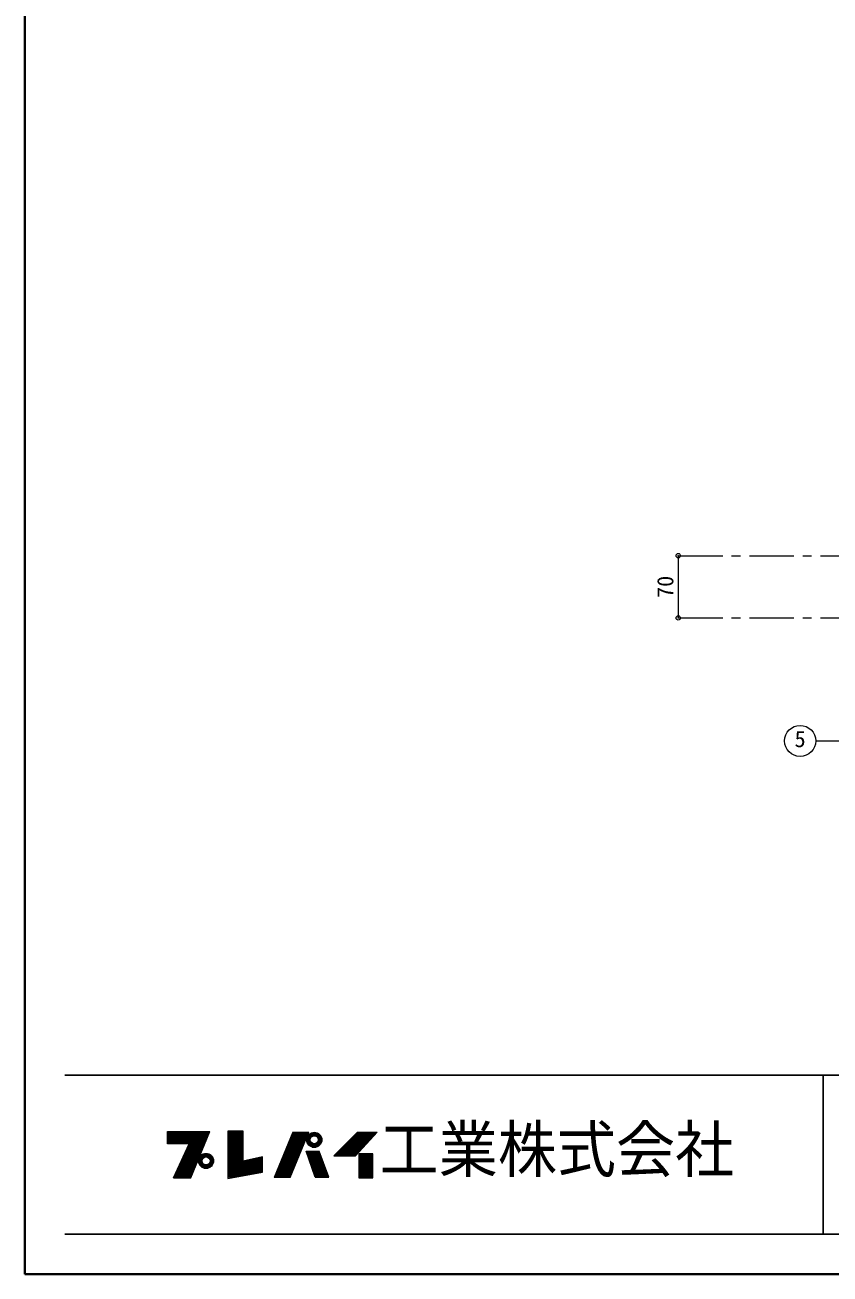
# Model space of a CAD drawing. Units: millimetres at full size, sheet at 1:10; details may follow other scales. Extents: x -2115 to 1935, y -1423 to 1387.
# Drawn here: x -2115 to -1209, y -1423 to -18 of the extents above; entities that cross this region are included whole.
import ezdxf
from ezdxf.enums import TextEntityAlignment as Align

# ---------------------------------------------------------------- set-up
doc = ezdxf.new("R2010")
doc.units = ezdxf.units.MM
doc.header["$LTSCALE"] = 10
doc.header["$PDMODE"] = 32
doc.header["$PDSIZE"] = 5
doc.linetypes.add('CHAIN1', pattern=[8, 5, -1, 1, -1])
doc.layers.add('0-0____1', color=4, linetype='Continuous', lineweight=9)
doc.styles.add('ＭＳ ゴシック', font='')
doc.styles.get('ＭＳ ゴシック').set_extended_font_data('MS Gothic')

msp = doc.modelspace()

# ---------------------------------------------------------------- linework, layer by layer
at = {"layer": '0-0____1', "color": 1, "lineweight": 40}
for p, q in [((-2115.06, -1423.24), (-2115.06, 1386.76)), ((1934.94, -1423.24), (-2115.06, -1423.24))]:
    msp.add_line(p, q, dxfattribs=at)
at = {"layer": '0-0____1'}
msp.add_line((-1380.06, -615.24), (-1380.06, -685.24), dxfattribs=at)
at = {"layer": '0-0____1', "linetype": 'CHAIN1'}
for p, q in [((-1380.06, -615.24), (-1162.06, -615.24)), ((-1380.06, -685.24), (-1162.06, -685.24))]:
    msp.add_line(p, q, dxfattribs=at)
at = {"layer": '0-0____1', "color": 7, "lineweight": 18}
for p, q in [((-1225.46, -823.59), (-1162.25, -823.59)), ((-1954.63, -1263.44), (-1907.22, -1263.44)), ((-1954.63, -1263.86), (-1907.4, -1263.86)), ((-1954.63, -1264.49), (-1907.66, -1264.49)), ((-1928.59, -1315.1), (-1906.96, -1262.81)), ((-1887.01, -1262.6), (-1887.01, -1315.73)), ((-1869.58, -1262.6), (-1887.01, -1262.6)), ((-1887.01, -1263.44), (-1869.58, -1263.44)), ((-1887.01, -1263.86), (-1869.58, -1263.86)), ((-1887.01, -1264.49), (-1869.58, -1264.49)), ((-1813.72, -1263.65), (-1834.72, -1314.68)), ((-1816.87, -1314.68), (-1795.66, -1263.65)), ((-1814.07, -1264.49), (-1796.01, -1264.49)), ((-1813.72, -1263.65), (-1795.66, -1263.65)), ((-1793.02, -1264.49), (-1786.13, -1264.49)), ((-1743.37, -1290.11), (-1718.8, -1263.65)), ((-1741.9, -1264.49), (-1719.58, -1264.49)), ((-1954.63, -1265.12), (-1907.92, -1265.12)), ((-1954.63, -1265.75), (-1908.18, -1265.75)), ((-1954.63, -1266.59), (-1908.53, -1266.59)), ((-1908.79, -1267.22), (-1954.63, -1267.22)), ((-1954.63, -1267.85), (-1909.05, -1267.85)), ((-1954.63, -1268.48), (-1909.31, -1268.48)), ((-1954.63, -1269.11), (-1909.57, -1269.11)), ((-1954.63, -1269.74), (-1909.83, -1269.74)), ((-1954.63, -1270.16), (-1910, -1270.16)), ((-1954.63, -1271), (-1910.35, -1271)), ((-1954.63, -1271.63), (-1910.61, -1271.63)), ((-1954.63, -1272.26), (-1910.87, -1272.26)), ((-1954.63, -1272.89), (-1911.13, -1272.89)), ((-1954.63, -1273.52), (-1911.39, -1273.52)), ((-1954.63, -1274.15), (-1911.65, -1274.15)), ((-1954.63, -1274.78), (-1911.91, -1274.78)), ((-1954.63, -1275.41), (-1912.17, -1275.41)), ((-1954.63, -1276.04), (-1912.43, -1276.04)), ((-1930.27, -1276.88), (-1954.63, -1276.88)), ((-1947.91, -1315.1), (-1930.27, -1276.88)), ((-1913.39, -1278.35), (-1930.95, -1278.35)), ((-1913.04, -1277.51), (-1930.56, -1277.51)), ((-1912.78, -1276.88), (-1930.27, -1276.88)), ((-1887.01, -1265.12), (-1869.58, -1265.12)), ((-1887.01, -1265.75), (-1869.58, -1265.75)), ((-1887.01, -1266.59), (-1869.58, -1266.59)), ((-1887.01, -1267.22), (-1869.58, -1267.22)), ((-1887.01, -1267.85), (-1869.58, -1267.85)), ((-1887.01, -1268.48), (-1869.58, -1268.48)), ((-1887.01, -1269.11), (-1869.58, -1269.11)), ((-1887.01, -1269.74), (-1869.58, -1269.74)), ((-1887.01, -1270.16), (-1869.58, -1270.16)), ((-1887.01, -1271), (-1869.58, -1271)), ((-1887.01, -1271.63), (-1869.58, -1271.63)), ((-1887.01, -1272.26), (-1869.58, -1272.26)), ((-1887.01, -1272.89), (-1869.58, -1272.89)), ((-1887.01, -1273.52), (-1869.58, -1273.52)), ((-1887.01, -1274.15), (-1869.58, -1274.15)), ((-1887.01, -1274.78), (-1869.58, -1274.78)), ((-1887.01, -1275.41), (-1869.58, -1275.41)), ((-1887.01, -1276.04), (-1869.58, -1276.04)), ((-1887.01, -1276.88), (-1869.58, -1276.88)), ((-1887.01, -1277.51), (-1869.58, -1277.51)), ((-1887.01, -1278.35), (-1869.58, -1278.35)), ((-1819.77, -1278.35), (-1801.77, -1278.35)), ((-1819.43, -1277.51), (-1801.42, -1277.51)), ((-1819.17, -1276.88), (-1801.16, -1276.88)), ((-1818.82, -1276.04), (-1800.81, -1276.04)), ((-1818.56, -1275.41), (-1800.55, -1275.41)), ((-1818.3, -1274.78), (-1800.29, -1274.78)), ((-1818.04, -1274.15), (-1800.03, -1274.15)), ((-1817.78, -1273.52), (-1799.76, -1273.52)), ((-1817.5, -1272.89), (-1799.5, -1272.89)), ((-1817.27, -1272.26), (-1799.24, -1272.26)), ((-1817.01, -1271.63), (-1798.98, -1271.63)), ((-1816.75, -1271), (-1798.72, -1271)), ((-1816.4, -1270.16), (-1798.37, -1270.16)), ((-1816.23, -1269.74), (-1798.19, -1269.74)), ((-1815.97, -1269.11), (-1797.93, -1269.11)), ((-1815.71, -1268.48), (-1797.67, -1268.48)), ((-1815.45, -1267.85), (-1797.41, -1267.85)), ((-1815.19, -1267.22), (-1797.15, -1267.22)), ((-1814.93, -1266.59), (-1796.88, -1266.59)), ((-1814.59, -1265.75), (-1796.53, -1265.75)), ((-1814.33, -1265.12), (-1796.29, -1265.12)), ((-1798.07, -1272.26), (-1794.07, -1272.26)), ((-1798.03, -1271.42), (-1793.99, -1271.42)), ((-1798.01, -1273.31), (-1793.95, -1273.31)), ((-1797.86, -1270.37), (-1793.66, -1270.37)), ((-1797.81, -1274.36), (-1793.55, -1274.36)), ((-1797.47, -1269.11), (-1792.79, -1269.11)), ((-1797.47, -1275.41), (-1792.79, -1275.41)), ((-1797.08, -1268.27), (-1791.65, -1268.27)), ((-1796.96, -1276.46), (-1791.19, -1276.46)), ((-1796.42, -1267.22), (-1782.73, -1267.22)), ((-1796.26, -1277.51), (-1782.89, -1277.51)), ((-1795.71, -1266.38), (-1783.43, -1266.38)), ((-1795.5, -1278.35), (-1783.64, -1278.35)), ((-1794.49, -1265.33), (-1784.65, -1265.33)), ((-1782.18, -1276.46), (-1787.96, -1276.46)), ((-1782.07, -1268.27), (-1787.49, -1268.27)), ((-1781.68, -1269.11), (-1786.36, -1269.11)), ((-1781.68, -1275.41), (-1786.36, -1275.41)), ((-1781.34, -1274.36), (-1785.59, -1274.36)), ((-1781.28, -1270.37), (-1785.49, -1270.37)), ((-1781.14, -1273.31), (-1785.2, -1273.31)), ((-1781.11, -1271.42), (-1785.15, -1271.42)), ((-1785.07, -1272.26), (-1781.07, -1272.26)), ((-1755.76, -1278.35), (-1732.45, -1278.35)), ((-1754.92, -1277.51), (-1731.67, -1277.51)), ((-1754.29, -1276.88), (-1731.09, -1276.88)), ((-1753.45, -1276.04), (-1730.31, -1276.04)), ((-1752.82, -1275.41), (-1729.72, -1275.41)), ((-1752.19, -1274.78), (-1729.14, -1274.78)), ((-1751.56, -1274.15), (-1728.55, -1274.15)), ((-1750.93, -1273.52), (-1727.97, -1273.52)), ((-1750.3, -1272.89), (-1727.38, -1272.89)), ((-1749.67, -1272.26), (-1726.8, -1272.26)), ((-1749.04, -1271.63), (-1726.15, -1271.63)), ((-1748.41, -1271), (-1725.63, -1271)), ((-1747.57, -1270.16), (-1724.85, -1270.16)), ((-1747.15, -1269.74), (-1724.46, -1269.74)), ((-1746.52, -1269.11), (-1723.87, -1269.11)), ((-1745.89, -1268.48), (-1723.29, -1268.48)), ((-1745.26, -1267.85), (-1722.7, -1267.85)), ((-1744.63, -1267.22), (-1722.12, -1267.22)), ((-1744, -1266.59), (-1721.53, -1266.59)), ((-1743.16, -1265.75), (-1720.75, -1265.75)), ((-1742.53, -1265.12), (-1720.17, -1265.12)), ((-1918.95, -1291.79), (-1937.15, -1291.79)), ((-1918.6, -1290.95), (-1936.77, -1290.95)), ((-1918.17, -1289.9), (-1936.28, -1289.9)), ((-1935.89, -1289.06), (-1917.82, -1289.06)), ((-1917.39, -1288.01), (-1935.41, -1288.01)), ((-1916.95, -1286.96), (-1934.92, -1286.96)), ((-1916.6, -1286.12), (-1934.54, -1286.12)), ((-1934.05, -1285.07), (-1916.17, -1285.07)), ((-1915.82, -1284.23), (-1933.66, -1284.23)), ((-1915.47, -1283.39), (-1933.21, -1283.39)), ((-1932.79, -1282.34), (-1915.04, -1282.34)), ((-1914.69, -1281.5), (-1932.4, -1281.5)), ((-1914.26, -1280.45), (-1931.92, -1280.45)), ((-1914, -1279.82), (-1931.63, -1279.82)), ((-1913.65, -1278.98), (-1931.24, -1278.98)), ((-1918.76, -1291.79), (-1912.99, -1291.79)), ((-1918.22, -1290.95), (-1904.53, -1290.95)), ((-1917.3, -1289.9), (-1905.44, -1289.9)), ((-1916.29, -1289.06), (-1906.45, -1289.06)), ((-1914.3, -1288.01), (-1908.44, -1288.01)), ((-1903.98, -1291.79), (-1909.76, -1291.79)), ((-1887.01, -1278.98), (-1869.58, -1278.98)), ((-1887.01, -1279.82), (-1869.58, -1279.82)), ((-1887.01, -1280.45), (-1869.58, -1280.45)), ((-1887.01, -1281.5), (-1869.58, -1281.5)), ((-1887.01, -1282.34), (-1869.58, -1282.34)), ((-1887.01, -1283.39), (-1869.58, -1283.39)), ((-1887.01, -1284.23), (-1869.58, -1284.23)), ((-1887.01, -1285.07), (-1869.58, -1285.07)), ((-1887.01, -1286.12), (-1869.58, -1286.12)), ((-1887.01, -1286.96), (-1869.58, -1286.96)), ((-1887.01, -1288.01), (-1869.58, -1288.01)), ((-1887.01, -1289.06), (-1869.58, -1289.06)), ((-1887.01, -1289.9), (-1869.58, -1289.9)), ((-1887.01, -1290.95), (-1869.58, -1290.95)), ((-1887.01, -1291.79), (-1869.58, -1291.79)), ((-1825.3, -1291.79), (-1807.36, -1291.79)), ((-1824.96, -1290.95), (-1807.01, -1290.95)), ((-1824.52, -1289.9), (-1806.57, -1289.9)), ((-1824.18, -1289.06), (-1806.22, -1289.06)), ((-1823.75, -1288.01), (-1805.79, -1288.01)), ((-1823.31, -1286.96), (-1805.35, -1286.96)), ((-1822.96, -1286.12), (-1805, -1286.12)), ((-1822.54, -1285.07), (-1804.56, -1285.07)), ((-1822.19, -1284.23), (-1804.22, -1284.23)), ((-1821.85, -1283.39), (-1803.87, -1283.39)), ((-1821.41, -1282.34), (-1803.43, -1282.34)), ((-1821.07, -1281.5), (-1803.08, -1281.5)), ((-1820.64, -1280.45), (-1802.64, -1280.45)), ((-1820.38, -1279.82), (-1802.38, -1279.82)), ((-1820.03, -1278.98), (-1802.03, -1278.98)), ((-1798.74, -1285.07), (-1784.03, -1285.07)), ((-1798.37, -1286.12), (-1783.65, -1286.12)), ((-1798.08, -1286.96), (-1783.34, -1286.96)), ((-1797.72, -1288.01), (-1782.95, -1288.01)), ((-1797.35, -1289.06), (-1782.56, -1289.06)), ((-1797.06, -1289.9), (-1782.25, -1289.9)), ((-1796.7, -1290.95), (-1781.87, -1290.95)), ((-1796.4, -1291.79), (-1781.56, -1291.79)), ((-1793.84, -1279.61), (-1785.3, -1279.61)), ((-1791.85, -1280.45), (-1787.3, -1280.45)), ((-1773.19, -1314.47), (-1784.11, -1284.86)), ((-1767.52, -1290.11), (-1743.37, -1290.11)), ((-1766.47, -1289.06), (-1742.4, -1289.06)), ((-1765.42, -1288.01), (-1741.42, -1288.01)), ((-1764.37, -1286.96), (-1740.45, -1286.96)), ((-1763.53, -1286.12), (-1739.67, -1286.12)), ((-1762.48, -1285.07), (-1738.69, -1285.07)), ((-1761.64, -1284.23), (-1737.91, -1284.23)), ((-1760.8, -1283.39), (-1737.13, -1283.39)), ((-1759.75, -1282.34), (-1736.16, -1282.34)), ((-1758.91, -1281.5), (-1735.38, -1281.5)), ((-1757.86, -1280.45), (-1734.4, -1280.45)), ((-1757.23, -1279.82), (-1733.82, -1279.82)), ((-1756.39, -1278.98), (-1733.04, -1278.98)), ((-1739.59, -1289.06), (-1723.63, -1289.06)), ((-1739.59, -1289.9), (-1723.63, -1289.9)), ((-1739.59, -1290.95), (-1723.63, -1290.95)), ((-1739.59, -1291.79), (-1723.63, -1291.79)), ((-1924.94, -1306.28), (-1943.84, -1306.28)), ((-1924.51, -1305.23), (-1943.36, -1305.23)), ((-1924.07, -1304.18), (-1942.87, -1304.18)), ((-1923.64, -1303.13), (-1942.39, -1303.13)), ((-1923.21, -1302.08), (-1941.9, -1302.08)), ((-1922.86, -1301.24), (-1941.52, -1301.24)), ((-1922.42, -1300.19), (-1941.03, -1300.19)), ((-1921.99, -1299.14), (-1940.55, -1299.14)), ((-1921.47, -1297.88), (-1939.93, -1297.88)), ((-1921.12, -1297.04), (-1939.58, -1297.04)), ((-1920.69, -1295.99), (-1939.09, -1295.99)), ((-1938.7, -1295.15), (-1920.34, -1295.15)), ((-1919.91, -1294.1), (-1938.22, -1294.1)), ((-1919.38, -1292.84), (-1937.64, -1292.84)), ((-1919.87, -1295.99), (-1915.87, -1295.99)), ((-1919.83, -1295.15), (-1915.79, -1295.15)), ((-1919.81, -1297.04), (-1915.75, -1297.04)), ((-1919.66, -1294.1), (-1915.46, -1294.1)), ((-1919.66, -1297.88), (-1915.46, -1297.88)), ((-1919.27, -1292.84), (-1914.59, -1292.84)), ((-1919.27, -1299.14), (-1914.59, -1299.14)), ((-1918.76, -1300.19), (-1912.99, -1300.19)), ((-1918.06, -1301.24), (-1904.69, -1301.24)), ((-1917.3, -1302.08), (-1905.44, -1302.08)), ((-1915.98, -1303.13), (-1906.76, -1303.13)), ((-1913.65, -1304.18), (-1909.1, -1304.18)), ((-1903.98, -1300.19), (-1909.76, -1300.19)), ((-1903.48, -1292.84), (-1908.16, -1292.84)), ((-1903.48, -1299.14), (-1908.16, -1299.14)), ((-1903.08, -1294.1), (-1907.29, -1294.1)), ((-1903.08, -1297.88), (-1907.29, -1297.88)), ((-1902.94, -1297.04), (-1907, -1297.04)), ((-1902.91, -1295.15), (-1906.95, -1295.15)), ((-1906.87, -1295.99), (-1902.87, -1295.99)), ((-1887.01, -1292.84), (-1869.58, -1292.84)), ((-1887.01, -1294.1), (-1869.58, -1294.1)), ((-1887.01, -1295.15), (-1869.58, -1295.15)), ((-1887.01, -1295.99), (-1869.58, -1295.99)), ((-1887.01, -1297.04), (-1847.95, -1297.04)), ((-1887.01, -1297.88), (-1847.95, -1297.88)), ((-1887.01, -1299.14), (-1847.95, -1299.14)), ((-1887.01, -1300.19), (-1847.95, -1300.19)), ((-1887.01, -1301.24), (-1847.95, -1301.24)), ((-1887.01, -1302.08), (-1847.95, -1302.08)), ((-1887.01, -1303.13), (-1847.95, -1303.13)), ((-1887.01, -1304.18), (-1847.95, -1304.18)), ((-1887.01, -1305.23), (-1847.95, -1305.23)), ((-1887.01, -1306.28), (-1847.95, -1306.28)), ((-1847.95, -1295.99), (-1867.7, -1295.99)), ((-1847.95, -1295.15), (-1863.94, -1295.15)), ((-1847.95, -1294.1), (-1859.24, -1294.1)), ((-1847.95, -1292.84), (-1853.59, -1292.84)), ((-1831.27, -1306.28), (-1813.38, -1306.28)), ((-1830.83, -1305.23), (-1812.94, -1305.23)), ((-1830.4, -1304.18), (-1812.51, -1304.18)), ((-1829.97, -1303.13), (-1812.07, -1303.13)), ((-1829.54, -1302.08), (-1811.63, -1302.08)), ((-1829.19, -1301.24), (-1811.29, -1301.24)), ((-1828.76, -1300.19), (-1810.85, -1300.19)), ((-1828.33, -1299.14), (-1810.41, -1299.14)), ((-1827.81, -1297.88), (-1809.89, -1297.88)), ((-1827.46, -1297.04), (-1809.54, -1297.04)), ((-1827.03, -1295.99), (-1809.1, -1295.99)), ((-1826.68, -1295.15), (-1808.75, -1295.15)), ((-1826.25, -1294.1), (-1808.32, -1294.1)), ((-1825.73, -1292.84), (-1807.79, -1292.84)), ((-1796.04, -1292.84), (-1781.17, -1292.84)), ((-1795.6, -1294.1), (-1780.7, -1294.1)), ((-1795.24, -1295.15), (-1780.32, -1295.15)), ((-1794.94, -1295.99), (-1780.01, -1295.99)), ((-1794.58, -1297.04), (-1779.62, -1297.04)), ((-1794.29, -1297.88), (-1779.31, -1297.88)), ((-1793.85, -1299.14), (-1778.85, -1299.14)), ((-1793.48, -1300.19), (-1778.46, -1300.19)), ((-1793.14, -1301.24), (-1778.07, -1301.24)), ((-1792.83, -1302.08), (-1777.76, -1302.08)), ((-1792.46, -1303.13), (-1777.37, -1303.13)), ((-1792.1, -1304.18), (-1776.99, -1304.18)), ((-1791.73, -1305.23), (-1776.6, -1305.23)), ((-1791.37, -1306.28), (-1776.21, -1306.28)), ((-1739.59, -1292.84), (-1723.63, -1292.84)), ((-1739.59, -1294.1), (-1723.63, -1294.1)), ((-1739.59, -1295.15), (-1723.63, -1295.15)), ((-1739.59, -1295.99), (-1723.63, -1295.99)), ((-1739.59, -1297.04), (-1723.63, -1297.04)), ((-1739.59, -1297.88), (-1723.63, -1297.88)), ((-1739.59, -1299.14), (-1723.63, -1299.14)), ((-1739.59, -1300.19), (-1723.63, -1300.19)), ((-1739.59, -1301.24), (-1723.63, -1301.24)), ((-1739.59, -1302.08), (-1723.63, -1302.08)), ((-1739.59, -1303.13), (-1723.63, -1303.13)), ((-1739.59, -1304.18), (-1723.63, -1304.18)), ((-1739.59, -1305.23), (-1723.63, -1305.23)), ((-1739.59, -1306.28), (-1723.63, -1306.28)), ((-1947.91, -1315.1), (-1928.59, -1315.1)), ((-1928.16, -1314.05), (-1947.43, -1314.05)), ((-1927.64, -1312.79), (-1946.85, -1312.79)), ((-1927.2, -1311.74), (-1946.36, -1311.74)), ((-1926.77, -1310.69), (-1945.88, -1310.69)), ((-1926.25, -1309.43), (-1945.29, -1309.43)), ((-1925.81, -1308.38), (-1944.81, -1308.38)), ((-1925.29, -1307.12), (-1944.23, -1307.12)), ((-1887.01, -1307.12), (-1847.95, -1307.12)), ((-1887.01, -1308.38), (-1847.95, -1308.38)), ((-1887.01, -1309.43), (-1852.55, -1309.43)), ((-1887.01, -1310.69), (-1859.44, -1310.69)), ((-1887.01, -1311.74), (-1865.18, -1311.74)), ((-1887.01, -1312.79), (-1870.93, -1312.79)), ((-1887.01, -1314.05), (-1877.82, -1314.05)), ((-1816.87, -1314.68), (-1834.72, -1314.68)), ((-1834.46, -1314.05), (-1816.61, -1314.05)), ((-1833.94, -1312.79), (-1816.09, -1312.79)), ((-1833.51, -1311.74), (-1815.65, -1311.74)), ((-1833.08, -1310.69), (-1815.21, -1310.69)), ((-1832.56, -1309.43), (-1814.69, -1309.43)), ((-1832.13, -1308.38), (-1814.25, -1308.38)), ((-1831.61, -1307.12), (-1813.73, -1307.12)), ((-1791.08, -1307.12), (-1775.9, -1307.12)), ((-1790.64, -1308.38), (-1775.44, -1308.38)), ((-1790.2, -1309.43), (-1775.05, -1309.43)), ((-1789.84, -1310.69), (-1774.59, -1310.69)), ((-1789.47, -1311.74), (-1774.2, -1311.74)), ((-1789.11, -1312.79), (-1773.81, -1312.79)), ((-1788.67, -1314.05), (-1773.35, -1314.05)), ((-1788.52, -1314.47), (-1773.19, -1314.47)), ((-1739.59, -1307.12), (-1723.63, -1307.12)), ((-1739.59, -1308.38), (-1723.63, -1308.38)), ((-1739.59, -1309.43), (-1723.63, -1309.43)), ((-1739.59, -1310.69), (-1723.63, -1310.69)), ((-1739.59, -1311.74), (-1723.63, -1311.74)), ((-1739.59, -1312.79), (-1723.63, -1312.79)), ((-1739.59, -1314.05), (-1723.63, -1314.05))]:
    msp.add_line(p, q, dxfattribs=at)
at = {"layer": '0-0____1', "color": 6, "lineweight": 25}
for p, q in [((-2070.06, -1199.67), (1889.94, -1199.67)), ((-1217.2, -1199.67), (-1217.2, -1378.24)), ((1889.94, -1378.24), (-2070.06, -1378.24))]:
    msp.add_line(p, q, dxfattribs=at)
at = {"layer": '0-0____1', "color": 7, "lineweight": 18}
for points in [[(-1954.63, -1276.88), (-1954.63, -1262.81), (-1906.96, -1262.81)], [(-1887.01, -1315.73), (-1847.95, -1308.59), (-1847.95, -1291.58), (-1869.58, -1296.41), (-1869.58, -1262.6)], [(-1767.52, -1290.11), (-1741.06, -1263.65), (-1718.8, -1263.65)], [(-1788.52, -1314.47), (-1798.81, -1284.86), (-1784.11, -1284.86)]]:
    msp.add_lwpolyline(points, dxfattribs=at)
msp.add_lwpolyline([(-1739.59, -1288.01), (-1739.59, -1315.1), (-1723.63, -1315.1), (-1723.63, -1288.01)], close=True, dxfattribs=at)
for centre, radius in [((-1242.96, -823.59), 17.5), ((-1789.57, -1272.26), 8.5), ((-1789.57, -1272.26), 4.5), ((-1911.37, -1295.99), 8.5), ((-1911.37, -1295.99), 4.5)]:
    msp.add_circle(centre, radius, dxfattribs=at)
at = {"layer": '0-0____1', "color": 1}
for p in [(-1380.06, -615.24), (-1380.06, -685.24)]:
    msp.add_point(p, dxfattribs=at)

# ---------------------------------------------------------------- texts
at = {"layer": '0-0____1', "color": 7, "style": 'ＭＳ ゴシック'}
msp.add_text('70', height=18.33, rotation=90, dxfattribs=at).set_placement((-1380.06, -662.74), align=Align.BOTTOM_LEFT)
msp.add_text('5', height=18.33, dxfattribs=at).set_placement((-1249.21, -836.09), align=Align.BOTTOM_LEFT)
at = {"layer": '0-0____1', "color": 7, "style": 'ＭＳ ゴシック', "width": 0.95}
msp.add_text('工業株式会社', height=51.32, dxfattribs=at).set_placement((-1716.13, -1323.95), align=Align.BOTTOM_LEFT)

doc.saveas('drawing.dxf')
